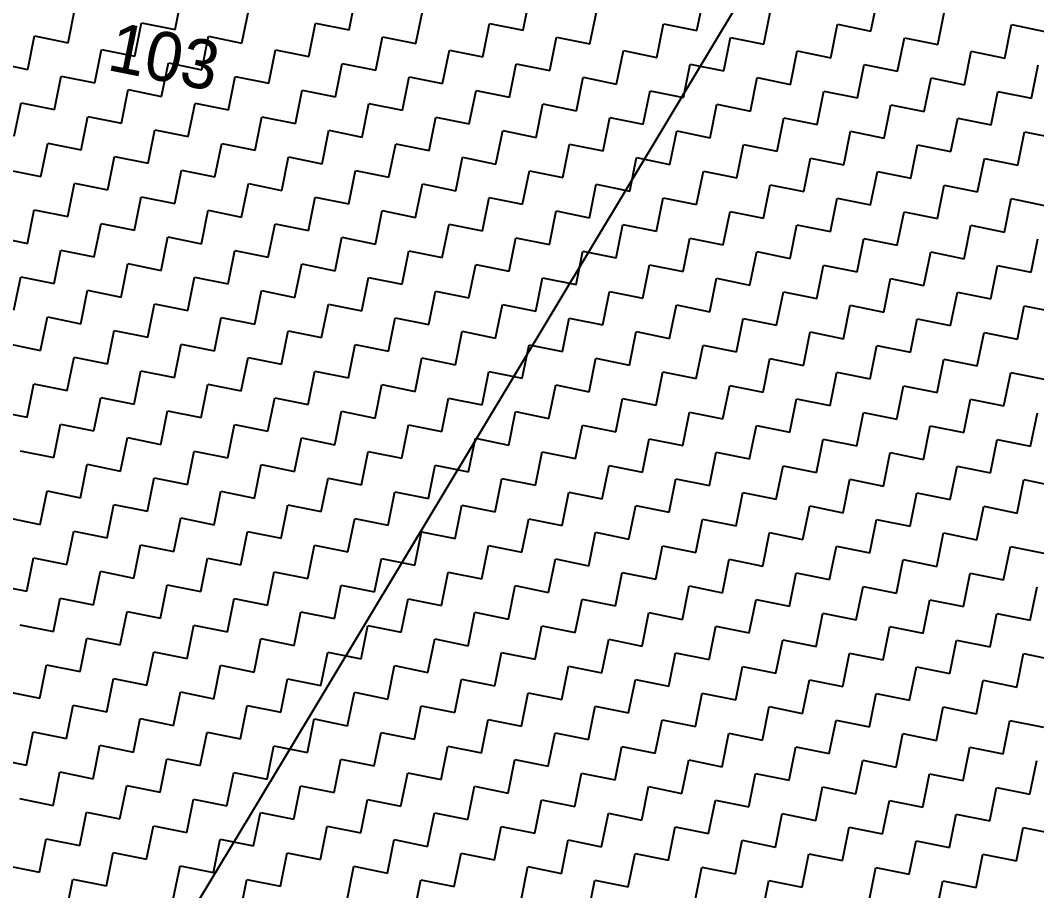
# Model space of a CAD drawing. Header units: metres. Extents: x 278801 to 279668, y 2074665 to 2075564.
# Drawn here: x 279499.58 to 279546.16, y 2075404.04 to 2075443.92 of the extents above; entities that cross this region are included whole.
import ezdxf
from ezdxf.enums import TextEntityAlignment as Align

# ---------------------------------------------------------------- set-up
doc = ezdxf.new("R2010")
doc.units = ezdxf.units.M
for name, color, linetype in [('POLY_HATCH', 12, 'Continuous'), ('POLY_PARCEL', 6, 'Continuous'), ('TEXT_PARCEL', 7, 'Continuous')]:
    doc.layers.add(name, color=color, linetype=linetype)
doc.styles.add('TEXT_MAP', font='', dxfattribs={"height": 1.8})
doc.styles.get('TEXT_MAP').set_extended_font_data('Kruti Dev 050')

msp = doc.modelspace()

# ---------------------------------------------------------------- linework, layer by layer
at = {"layer": 'POLY_HATCH', "linetype": 'Continuous'}
for p, q in [((279506.671, 2075443.501), (279506.981, 2075445.033)), ((279514.643, 2075443.484), (279514.953, 2075445.016)), ((279522.616, 2075443.467), (279522.926, 2075444.999)), ((279530.588, 2075443.45), (279530.898, 2075444.983)), ((279538.561, 2075443.433), (279538.871, 2075444.966)), ((279501.764, 2075442.898), (279502.073, 2075444.43)), ((279509.736, 2075442.881), (279510.046, 2075444.414)), ((279517.708, 2075442.864), (279518.018, 2075444.397)), ((279525.681, 2075442.847), (279525.991, 2075444.38)), ((279533.653, 2075442.83), (279533.963, 2075444.363)), ((279541.626, 2075442.813), (279541.936, 2075444.346)), ((279504.829, 2075442.278), (279505.138, 2075443.811)), ((279505.138, 2075443.811), (279506.671, 2075443.501)), ((279512.801, 2075442.261), (279513.111, 2075443.794)), ((279513.111, 2075443.794), (279514.643, 2075443.484)), ((279520.773, 2075442.244), (279521.083, 2075443.777)), ((279521.083, 2075443.777), (279522.616, 2075443.467)), ((279528.746, 2075442.227), (279529.056, 2075443.76)), ((279529.056, 2075443.76), (279530.588, 2075443.45)), ((279536.718, 2075442.211), (279537.028, 2075443.743)), ((279537.028, 2075443.743), (279538.561, 2075443.433)), ((279544.691, 2075442.194), (279545.001, 2075443.726)), ((279545.001, 2075443.726), (279546.533, 2075443.416)), ((279499.921, 2075441.675), (279500.231, 2075443.208)), ((279500.231, 2075443.208), (279501.764, 2075442.898)), ((279507.894, 2075441.658), (279508.203, 2075443.191)), ((279508.203, 2075443.191), (279509.736, 2075442.881)), ((279515.866, 2075441.642), (279516.176, 2075443.174)), ((279516.176, 2075443.174), (279517.708, 2075442.864)), ((279523.838, 2075441.625), (279524.148, 2075443.157)), ((279524.148, 2075443.157), (279525.681, 2075442.847)), ((279531.811, 2075441.608), (279532.121, 2075443.14)), ((279532.121, 2075443.14), (279533.653, 2075442.83)), ((279539.783, 2075441.591), (279540.093, 2075443.123)), ((279540.093, 2075443.123), (279541.626, 2075442.813)), ((279502.986, 2075441.056), (279503.296, 2075442.588)), ((279503.296, 2075442.588), (279504.829, 2075442.278)), ((279510.959, 2075441.039), (279511.268, 2075442.571)), ((279511.268, 2075442.571), (279512.801, 2075442.261)), ((279518.931, 2075441.022), (279519.241, 2075442.554)), ((279519.241, 2075442.554), (279520.773, 2075442.244)), ((279526.903, 2075441.005), (279527.213, 2075442.537)), ((279527.213, 2075442.537), (279528.746, 2075442.227)), ((279534.876, 2075440.988), (279535.186, 2075442.52)), ((279535.186, 2075442.52), (279536.718, 2075442.211)), ((279542.848, 2075440.971), (279543.158, 2075442.503)), ((279543.158, 2075442.503), (279544.691, 2075442.194)), ((279498.389, 2075441.985), (279499.921, 2075441.675)), ((279506.051, 2075440.436), (279506.361, 2075441.968)), ((279506.361, 2075441.968), (279507.894, 2075441.658)), ((279514.024, 2075440.419), (279514.334, 2075441.951)), ((279514.334, 2075441.951), (279515.866, 2075441.642)), ((279521.996, 2075440.402), (279522.306, 2075441.934)), ((279522.306, 2075441.934), (279523.838, 2075441.625)), ((279529.969, 2075440.385), (279530.278, 2075441.918)), ((279530.278, 2075441.918), (279531.811, 2075441.608)), ((279537.941, 2075440.368), (279538.251, 2075441.901)), ((279538.251, 2075441.901), (279539.783, 2075441.591)), ((279545.913, 2075440.351), (279546.223, 2075441.884)), ((279501.144, 2075439.833), (279501.454, 2075441.365)), ((279501.454, 2075441.365), (279502.986, 2075441.056)), ((279509.116, 2075439.816), (279509.426, 2075441.349)), ((279509.426, 2075441.349), (279510.959, 2075441.039)), ((279517.089, 2075439.799), (279517.399, 2075441.332)), ((279517.399, 2075441.332), (279518.931, 2075441.022)), ((279525.061, 2075439.782), (279525.371, 2075441.315)), ((279525.371, 2075441.315), (279526.903, 2075441.005)), ((279533.034, 2075439.765), (279533.343, 2075441.298)), ((279533.343, 2075441.298), (279534.876, 2075440.988)), ((279541.006, 2075439.748), (279541.316, 2075441.281)), ((279541.316, 2075441.281), (279542.848, 2075440.971)), ((279504.209, 2075439.213), (279504.519, 2075440.746)), ((279504.519, 2075440.746), (279506.051, 2075440.436)), ((279512.181, 2075439.196), (279512.491, 2075440.729)), ((279512.491, 2075440.729), (279514.024, 2075440.419)), ((279520.154, 2075439.179), (279520.464, 2075440.712)), ((279520.464, 2075440.712), (279521.996, 2075440.402)), ((279528.126, 2075439.162), (279528.436, 2075440.695)), ((279528.436, 2075440.695), (279529.969, 2075440.385)), ((279536.099, 2075439.145), (279536.408, 2075440.678)), ((279536.408, 2075440.678), (279537.941, 2075440.368)), ((279544.071, 2075439.129), (279544.381, 2075440.661)), ((279544.381, 2075440.661), (279545.913, 2075440.351)), ((279499.301, 2075438.61), (279499.611, 2075440.143)), ((279499.611, 2075440.143), (279501.144, 2075439.833)), ((279507.274, 2075438.593), (279507.584, 2075440.126)), ((279507.584, 2075440.126), (279509.116, 2075439.816)), ((279515.246, 2075438.576), (279515.556, 2075440.109)), ((279515.556, 2075440.109), (279517.089, 2075439.799)), ((279523.219, 2075438.56), (279523.529, 2075440.092)), ((279523.529, 2075440.092), (279525.061, 2075439.782)), ((279531.191, 2075438.543), (279531.501, 2075440.075)), ((279531.501, 2075440.075), (279533.034, 2075439.765)), ((279539.164, 2075438.526), (279539.473, 2075440.058)), ((279539.473, 2075440.058), (279541.006, 2075439.748)), ((279502.366, 2075437.991), (279502.676, 2075439.523)), ((279502.676, 2075439.523), (279504.209, 2075439.213)), ((279510.339, 2075437.974), (279510.649, 2075439.506)), ((279510.649, 2075439.506), (279512.181, 2075439.196)), ((279518.311, 2075437.957), (279518.621, 2075439.489)), ((279518.621, 2075439.489), (279520.154, 2075439.179)), ((279526.284, 2075437.94), (279526.594, 2075439.472)), ((279526.594, 2075439.472), (279528.126, 2075439.162)), ((279534.256, 2075437.923), (279534.566, 2075439.455)), ((279534.566, 2075439.455), (279536.099, 2075439.145)), ((279542.229, 2075437.906), (279542.538, 2075439.438)), ((279542.538, 2075439.438), (279544.071, 2075439.129)), ((279505.431, 2075437.371), (279505.741, 2075438.903)), ((279505.741, 2075438.903), (279507.274, 2075438.593)), ((279513.404, 2075437.354), (279513.714, 2075438.886)), ((279513.714, 2075438.886), (279515.246, 2075438.576)), ((279521.376, 2075437.337), (279521.686, 2075438.869)), ((279521.686, 2075438.869), (279523.219, 2075438.56)), ((279529.349, 2075437.32), (279529.659, 2075438.853)), ((279529.659, 2075438.853), (279531.191, 2075438.543)), ((279537.321, 2075437.303), (279537.631, 2075438.836)), ((279537.631, 2075438.836), (279539.164, 2075438.526)), ((279545.294, 2075437.286), (279545.604, 2075438.819)), ((279545.604, 2075438.819), (279547.136, 2075438.509)), ((279500.524, 2075436.768), (279500.834, 2075438.3)), ((279500.834, 2075438.3), (279502.366, 2075437.991)), ((279508.496, 2075436.751), (279508.806, 2075438.284)), ((279508.806, 2075438.284), (279510.339, 2075437.974)), ((279516.469, 2075436.734), (279516.779, 2075438.267)), ((279516.779, 2075438.267), (279518.311, 2075437.957)), ((279524.441, 2075436.717), (279524.751, 2075438.25)), ((279524.751, 2075438.25), (279526.284, 2075437.94)), ((279532.414, 2075436.7), (279532.724, 2075438.233)), ((279532.724, 2075438.233), (279534.256, 2075437.923)), ((279540.386, 2075436.683), (279540.696, 2075438.216)), ((279540.696, 2075438.216), (279542.229, 2075437.906)), ((279503.589, 2075436.148), (279503.899, 2075437.681)), ((279503.899, 2075437.681), (279505.431, 2075437.371)), ((279511.561, 2075436.131), (279511.871, 2075437.664)), ((279511.871, 2075437.664), (279513.404, 2075437.354)), ((279519.534, 2075436.114), (279519.844, 2075437.647)), ((279519.844, 2075437.647), (279521.376, 2075437.337)), ((279527.506, 2075436.097), (279527.816, 2075437.63)), ((279527.816, 2075437.63), (279529.349, 2075437.32)), ((279535.479, 2075436.08), (279535.789, 2075437.613)), ((279535.789, 2075437.613), (279537.321, 2075437.303)), ((279543.451, 2075436.064), (279543.761, 2075437.596)), ((279543.761, 2075437.596), (279545.294, 2075437.286)), ((279498.991, 2075437.078), (279500.524, 2075436.768)), ((279506.654, 2075435.528), (279506.964, 2075437.061)), ((279506.964, 2075437.061), (279508.496, 2075436.751)), ((279514.626, 2075435.511), (279514.936, 2075437.044)), ((279514.936, 2075437.044), (279516.469, 2075436.734)), ((279522.599, 2075435.495), (279522.909, 2075437.027)), ((279522.909, 2075437.027), (279524.441, 2075436.717)), ((279530.571, 2075435.478), (279530.881, 2075437.01)), ((279530.881, 2075437.01), (279532.414, 2075436.7)), ((279538.544, 2075435.461), (279538.854, 2075436.993)), ((279538.854, 2075436.993), (279540.386, 2075436.683)), ((279501.747, 2075434.926), (279502.056, 2075436.458)), ((279502.056, 2075436.458), (279503.589, 2075436.148)), ((279509.719, 2075434.909), (279510.029, 2075436.441)), ((279510.029, 2075436.441), (279511.561, 2075436.131)), ((279517.691, 2075434.892), (279518.001, 2075436.424)), ((279518.001, 2075436.424), (279519.534, 2075436.114)), ((279525.664, 2075434.875), (279525.974, 2075436.407)), ((279525.974, 2075436.407), (279527.506, 2075436.097)), ((279533.636, 2075434.858), (279533.946, 2075436.39)), ((279533.946, 2075436.39), (279535.479, 2075436.08)), ((279541.609, 2075434.841), (279541.919, 2075436.373)), ((279541.919, 2075436.373), (279543.451, 2075436.064)), ((279504.812, 2075434.306), (279505.122, 2075435.838)), ((279505.122, 2075435.838), (279506.654, 2075435.528)), ((279512.784, 2075434.289), (279513.094, 2075435.821)), ((279513.094, 2075435.821), (279514.626, 2075435.511)), ((279520.757, 2075434.272), (279521.066, 2075435.804)), ((279521.066, 2075435.804), (279522.599, 2075435.495)), ((279528.729, 2075434.255), (279529.039, 2075435.787)), ((279529.039, 2075435.787), (279530.571, 2075435.478)), ((279536.701, 2075434.238), (279537.011, 2075435.771)), ((279537.011, 2075435.771), (279538.544, 2075435.461)), ((279544.674, 2075434.221), (279544.984, 2075435.754)), ((279544.984, 2075435.754), (279546.516, 2075435.444)), ((279499.904, 2075433.703), (279500.214, 2075435.235)), ((279500.214, 2075435.235), (279501.747, 2075434.926)), ((279507.877, 2075433.686), (279508.187, 2075435.218)), ((279508.187, 2075435.218), (279509.719, 2075434.909)), ((279515.849, 2075433.669), (279516.159, 2075435.202)), ((279516.159, 2075435.202), (279517.691, 2075434.892)), ((279523.822, 2075433.652), (279524.131, 2075435.185)), ((279524.131, 2075435.185), (279525.664, 2075434.875)), ((279531.794, 2075433.635), (279532.104, 2075435.168)), ((279532.104, 2075435.168), (279533.636, 2075434.858)), ((279539.766, 2075433.618), (279540.076, 2075435.151)), ((279540.076, 2075435.151), (279541.609, 2075434.841)), ((279502.969, 2075433.083), (279503.279, 2075434.616)), ((279503.279, 2075434.616), (279504.812, 2075434.306)), ((279510.942, 2075433.066), (279511.252, 2075434.599)), ((279511.252, 2075434.599), (279512.784, 2075434.289)), ((279518.914, 2075433.049), (279519.224, 2075434.582)), ((279519.224, 2075434.582), (279520.757, 2075434.272)), ((279526.887, 2075433.032), (279527.196, 2075434.565)), ((279527.196, 2075434.565), (279528.729, 2075434.255)), ((279534.859, 2075433.015), (279535.169, 2075434.548)), ((279535.169, 2075434.548), (279536.701, 2075434.238)), ((279542.831, 2075432.999), (279543.141, 2075434.531)), ((279543.141, 2075434.531), (279544.674, 2075434.221)), ((279498.372, 2075434.013), (279499.904, 2075433.703)), ((279506.034, 2075432.463), (279506.344, 2075433.996)), ((279506.344, 2075433.996), (279507.877, 2075433.686)), ((279514.007, 2075432.446), (279514.317, 2075433.979)), ((279514.317, 2075433.979), (279515.849, 2075433.669)), ((279521.979, 2075432.43), (279522.289, 2075433.962)), ((279522.289, 2075433.962), (279523.822, 2075433.652)), ((279529.952, 2075432.413), (279530.261, 2075433.945)), ((279530.261, 2075433.945), (279531.794, 2075433.635)), ((279537.924, 2075432.396), (279538.234, 2075433.928)), ((279538.234, 2075433.928), (279539.766, 2075433.618)), ((279545.896, 2075432.379), (279546.206, 2075433.911)), ((279501.127, 2075431.861), (279501.437, 2075433.393)), ((279501.437, 2075433.393), (279502.969, 2075433.083)), ((279509.099, 2075431.844), (279509.409, 2075433.376)), ((279509.409, 2075433.376), (279510.942, 2075433.066)), ((279517.072, 2075431.827), (279517.382, 2075433.359)), ((279517.382, 2075433.359), (279518.914, 2075433.049)), ((279525.044, 2075431.81), (279525.354, 2075433.342)), ((279525.354, 2075433.342), (279526.887, 2075433.032)), ((279533.017, 2075431.793), (279533.327, 2075433.325)), ((279533.327, 2075433.325), (279534.859, 2075433.015)), ((279540.989, 2075431.776), (279541.299, 2075433.308)), ((279541.299, 2075433.308), (279542.831, 2075432.999)), ((279504.192, 2075431.241), (279504.502, 2075432.773)), ((279504.502, 2075432.773), (279506.034, 2075432.463)), ((279512.164, 2075431.224), (279512.474, 2075432.756)), ((279512.474, 2075432.756), (279514.007, 2075432.446)), ((279520.137, 2075431.207), (279520.447, 2075432.739)), ((279520.447, 2075432.739), (279521.979, 2075432.43)), ((279528.109, 2075431.19), (279528.419, 2075432.722)), ((279528.419, 2075432.722), (279529.952, 2075432.413)), ((279536.082, 2075431.173), (279536.392, 2075432.706)), ((279536.392, 2075432.706), (279537.924, 2075432.396)), ((279544.054, 2075431.156), (279544.364, 2075432.689)), ((279544.364, 2075432.689), (279545.896, 2075432.379)), ((279499.284, 2075430.638), (279499.594, 2075432.17)), ((279499.594, 2075432.17), (279501.127, 2075431.861)), ((279507.257, 2075430.621), (279507.567, 2075432.153)), ((279507.567, 2075432.153), (279509.099, 2075431.844)), ((279515.229, 2075430.604), (279515.539, 2075432.137)), ((279515.539, 2075432.137), (279517.072, 2075431.827)), ((279523.202, 2075430.587), (279523.512, 2075432.12)), ((279523.512, 2075432.12), (279525.044, 2075431.81)), ((279531.174, 2075430.57), (279531.484, 2075432.103)), ((279531.484, 2075432.103), (279533.017, 2075431.793)), ((279539.147, 2075430.553), (279539.457, 2075432.086)), ((279539.457, 2075432.086), (279540.989, 2075431.776)), ((279502.349, 2075430.018), (279502.659, 2075431.551)), ((279502.659, 2075431.551), (279504.192, 2075431.241)), ((279510.322, 2075430.001), (279510.632, 2075431.534)), ((279510.632, 2075431.534), (279512.164, 2075431.224)), ((279518.294, 2075429.984), (279518.604, 2075431.517)), ((279518.604, 2075431.517), (279520.137, 2075431.207)), ((279526.267, 2075429.967), (279526.577, 2075431.5)), ((279526.577, 2075431.5), (279528.109, 2075431.19)), ((279534.239, 2075429.95), (279534.549, 2075431.483)), ((279534.549, 2075431.483), (279536.082, 2075431.173)), ((279542.212, 2075429.933), (279542.522, 2075431.466)), ((279542.522, 2075431.466), (279544.054, 2075431.156)), ((279505.414, 2075429.398), (279505.724, 2075430.931)), ((279505.724, 2075430.931), (279507.257, 2075430.621)), ((279513.387, 2075429.381), (279513.697, 2075430.914)), ((279513.697, 2075430.914), (279515.229, 2075430.604)), ((279521.359, 2075429.364), (279521.669, 2075430.897)), ((279521.669, 2075430.897), (279523.202, 2075430.587)), ((279529.332, 2075429.348), (279529.642, 2075430.88)), ((279529.642, 2075430.88), (279531.174, 2075430.57)), ((279537.304, 2075429.331), (279537.614, 2075430.863)), ((279537.614, 2075430.863), (279539.147, 2075430.553)), ((279545.277, 2075429.314), (279545.587, 2075430.846)), ((279545.587, 2075430.846), (279547.119, 2075430.536)), ((279500.507, 2075428.795), (279500.817, 2075430.328)), ((279500.817, 2075430.328), (279502.349, 2075430.018)), ((279508.48, 2075428.779), (279508.789, 2075430.311)), ((279508.789, 2075430.311), (279510.322, 2075430.001)), ((279516.452, 2075428.762), (279516.762, 2075430.294)), ((279516.762, 2075430.294), (279518.294, 2075429.984)), ((279524.424, 2075428.745), (279524.734, 2075430.277)), ((279524.734, 2075430.277), (279526.267, 2075429.967)), ((279532.397, 2075428.728), (279532.707, 2075430.26)), ((279532.707, 2075430.26), (279534.239, 2075429.95)), ((279540.369, 2075428.711), (279540.679, 2075430.243)), ((279540.679, 2075430.243), (279542.212, 2075429.933)), ((279503.572, 2075428.176), (279503.882, 2075429.708)), ((279503.882, 2075429.708), (279505.414, 2075429.398)), ((279511.545, 2075428.159), (279511.854, 2075429.691)), ((279511.854, 2075429.691), (279513.387, 2075429.381)), ((279519.517, 2075428.142), (279519.827, 2075429.674)), ((279519.827, 2075429.674), (279521.359, 2075429.364)), ((279527.489, 2075428.125), (279527.799, 2075429.657)), ((279527.799, 2075429.657), (279529.332, 2075429.348)), ((279535.462, 2075428.108), (279535.772, 2075429.641)), ((279535.772, 2075429.641), (279537.304, 2075429.331)), ((279543.434, 2075428.091), (279543.744, 2075429.624)), ((279543.744, 2075429.624), (279545.277, 2075429.314)), ((279498.975, 2075429.105), (279500.507, 2075428.795)), ((279506.637, 2075427.556), (279506.947, 2075429.088)), ((279506.947, 2075429.088), (279508.48, 2075428.779)), ((279514.61, 2075427.539), (279514.919, 2075429.072)), ((279514.919, 2075429.072), (279516.452, 2075428.762)), ((279522.582, 2075427.522), (279522.892, 2075429.055)), ((279522.892, 2075429.055), (279524.424, 2075428.745)), ((279530.554, 2075427.505), (279530.864, 2075429.038)), ((279530.864, 2075429.038), (279532.397, 2075428.728)), ((279538.527, 2075427.488), (279538.837, 2075429.021)), ((279538.837, 2075429.021), (279540.369, 2075428.711)), ((279501.73, 2075426.953), (279502.04, 2075428.486)), ((279502.04, 2075428.486), (279503.572, 2075428.176)), ((279509.702, 2075426.936), (279510.012, 2075428.469)), ((279510.012, 2075428.469), (279511.545, 2075428.159)), ((279517.675, 2075426.919), (279517.984, 2075428.452)), ((279517.984, 2075428.452), (279519.517, 2075428.142)), ((279525.647, 2075426.902), (279525.957, 2075428.435)), ((279525.957, 2075428.435), (279527.489, 2075428.125)), ((279533.619, 2075426.885), (279533.929, 2075428.418)), ((279533.929, 2075428.418), (279535.462, 2075428.108)), ((279541.592, 2075426.868), (279541.902, 2075428.401)), ((279541.902, 2075428.401), (279543.434, 2075428.091)), ((279504.795, 2075426.333), (279505.105, 2075427.866)), ((279505.105, 2075427.866), (279506.637, 2075427.556)), ((279512.767, 2075426.316), (279513.077, 2075427.849)), ((279513.077, 2075427.849), (279514.61, 2075427.539)), ((279520.74, 2075426.299), (279521.049, 2075427.832)), ((279521.049, 2075427.832), (279522.582, 2075427.522)), ((279528.712, 2075426.283), (279529.022, 2075427.815)), ((279529.022, 2075427.815), (279530.554, 2075427.505)), ((279536.684, 2075426.266), (279536.994, 2075427.798)), ((279536.994, 2075427.798), (279538.527, 2075427.488)), ((279544.657, 2075426.249), (279544.967, 2075427.781)), ((279544.967, 2075427.781), (279546.499, 2075427.471)), ((279499.887, 2075425.73), (279500.197, 2075427.263)), ((279500.197, 2075427.263), (279501.73, 2075426.953)), ((279507.86, 2075425.714), (279508.17, 2075427.246)), ((279508.17, 2075427.246), (279509.702, 2075426.936)), ((279515.832, 2075425.697), (279516.142, 2075427.229)), ((279516.142, 2075427.229), (279517.675, 2075426.919)), ((279523.805, 2075425.68), (279524.115, 2075427.212)), ((279524.115, 2075427.212), (279525.647, 2075426.902)), ((279531.777, 2075425.663), (279532.087, 2075427.195)), ((279532.087, 2075427.195), (279533.619, 2075426.885)), ((279539.75, 2075425.646), (279540.059, 2075427.178)), ((279540.059, 2075427.178), (279541.592, 2075426.868)), ((279502.952, 2075425.111), (279503.262, 2075426.643)), ((279503.262, 2075426.643), (279504.795, 2075426.333)), ((279510.925, 2075425.094), (279511.235, 2075426.626)), ((279511.235, 2075426.626), (279512.767, 2075426.316)), ((279518.897, 2075425.077), (279519.207, 2075426.609)), ((279519.207, 2075426.609), (279520.74, 2075426.299)), ((279526.87, 2075425.06), (279527.18, 2075426.592)), ((279527.18, 2075426.592), (279528.712, 2075426.283)), ((279534.842, 2075425.043), (279535.152, 2075426.576)), ((279535.152, 2075426.576), (279536.684, 2075426.266)), ((279542.815, 2075425.026), (279543.124, 2075426.559)), ((279543.124, 2075426.559), (279544.657, 2075426.249)), ((279498.355, 2075426.04), (279499.887, 2075425.73)), ((279506.017, 2075424.491), (279506.327, 2075426.023)), ((279506.327, 2075426.023), (279507.86, 2075425.714)), ((279513.99, 2075424.474), (279514.3, 2075426.007)), ((279514.3, 2075426.007), (279515.832, 2075425.697)), ((279521.962, 2075424.457), (279522.272, 2075425.99)), ((279522.272, 2075425.99), (279523.805, 2075425.68)), ((279529.935, 2075424.44), (279530.245, 2075425.973)), ((279530.245, 2075425.973), (279531.777, 2075425.663)), ((279537.907, 2075424.423), (279538.217, 2075425.956)), ((279538.217, 2075425.956), (279539.75, 2075425.646)), ((279545.88, 2075424.406), (279546.189, 2075425.939)), ((279501.11, 2075423.888), (279501.42, 2075425.421)), ((279501.42, 2075425.421), (279502.952, 2075425.111)), ((279509.082, 2075423.871), (279509.392, 2075425.404)), ((279509.392, 2075425.404), (279510.925, 2075425.094)), ((279517.055, 2075423.854), (279517.365, 2075425.387)), ((279517.365, 2075425.387), (279518.897, 2075425.077)), ((279525.027, 2075423.837), (279525.337, 2075425.37)), ((279525.337, 2075425.37), (279526.87, 2075425.06)), ((279533, 2075423.82), (279533.31, 2075425.353)), ((279533.31, 2075425.353), (279534.842, 2075425.043)), ((279540.972, 2075423.803), (279541.282, 2075425.336)), ((279541.282, 2075425.336), (279542.815, 2075425.026)), ((279504.175, 2075423.268), (279504.485, 2075424.801)), ((279504.485, 2075424.801), (279506.017, 2075424.491)), ((279512.147, 2075423.251), (279512.457, 2075424.784)), ((279512.457, 2075424.784), (279513.99, 2075424.474)), ((279520.12, 2075423.234), (279520.43, 2075424.767)), ((279520.43, 2075424.767), (279521.962, 2075424.457)), ((279528.092, 2075423.218), (279528.402, 2075424.75)), ((279528.402, 2075424.75), (279529.935, 2075424.44)), ((279536.065, 2075423.201), (279536.375, 2075424.733)), ((279536.375, 2075424.733), (279537.907, 2075424.423)), ((279544.037, 2075423.184), (279544.347, 2075424.716)), ((279544.347, 2075424.716), (279545.88, 2075424.406)), ((279499.577, 2075424.198), (279501.11, 2075423.888)), ((279507.24, 2075422.649), (279507.55, 2075424.181)), ((279507.55, 2075424.181), (279509.082, 2075423.871)), ((279515.212, 2075422.632), (279515.522, 2075424.164)), ((279515.522, 2075424.164), (279517.055, 2075423.854)), ((279523.185, 2075422.615), (279523.495, 2075424.147)), ((279523.495, 2075424.147), (279525.027, 2075423.837)), ((279531.157, 2075422.598), (279531.467, 2075424.13)), ((279531.467, 2075424.13), (279533, 2075423.82)), ((279539.13, 2075422.581), (279539.44, 2075424.113)), ((279539.44, 2075424.113), (279540.972, 2075423.803)), ((279502.333, 2075422.046), (279502.642, 2075423.578)), ((279502.642, 2075423.578), (279504.175, 2075423.268)), ((279510.305, 2075422.029), (279510.615, 2075423.561)), ((279510.615, 2075423.561), (279512.147, 2075423.251)), ((279518.277, 2075422.012), (279518.587, 2075423.544)), ((279518.587, 2075423.544), (279520.12, 2075423.234)), ((279526.25, 2075421.995), (279526.56, 2075423.527)), ((279526.56, 2075423.527), (279528.092, 2075423.218)), ((279534.222, 2075421.978), (279534.532, 2075423.51)), ((279534.532, 2075423.51), (279536.065, 2075423.201)), ((279542.195, 2075421.961), (279542.505, 2075423.494)), ((279542.505, 2075423.494), (279544.037, 2075423.184)), ((279505.398, 2075421.426), (279505.707, 2075422.958)), ((279505.707, 2075422.958), (279507.24, 2075422.649)), ((279513.37, 2075421.409), (279513.68, 2075422.941)), ((279513.68, 2075422.941), (279515.212, 2075422.632)), ((279521.342, 2075421.392), (279521.652, 2075422.925)), ((279521.652, 2075422.925), (279523.185, 2075422.615)), ((279529.315, 2075421.375), (279529.625, 2075422.908)), ((279529.625, 2075422.908), (279531.157, 2075422.598)), ((279537.287, 2075421.358), (279537.597, 2075422.891)), ((279537.597, 2075422.891), (279539.13, 2075422.581)), ((279545.26, 2075421.341), (279545.57, 2075422.874)), ((279545.57, 2075422.874), (279547.102, 2075422.564)), ((279500.49, 2075420.823), (279500.8, 2075422.356)), ((279500.8, 2075422.356), (279502.333, 2075422.046)), ((279508.463, 2075420.806), (279508.772, 2075422.339)), ((279508.772, 2075422.339), (279510.305, 2075422.029)), ((279516.435, 2075420.789), (279516.745, 2075422.322)), ((279516.745, 2075422.322), (279518.277, 2075422.012)), ((279524.407, 2075420.772), (279524.717, 2075422.305)), ((279524.717, 2075422.305), (279526.25, 2075421.995)), ((279532.38, 2075420.755), (279532.69, 2075422.288)), ((279532.69, 2075422.288), (279534.222, 2075421.978)), ((279540.352, 2075420.738), (279540.662, 2075422.271)), ((279540.662, 2075422.271), (279542.195, 2075421.961)), ((279503.555, 2075420.203), (279503.865, 2075421.736)), ((279503.865, 2075421.736), (279505.398, 2075421.426)), ((279511.528, 2075420.186), (279511.837, 2075421.719)), ((279511.837, 2075421.719), (279513.37, 2075421.409)), ((279519.5, 2075420.169), (279519.81, 2075421.702)), ((279519.81, 2075421.702), (279521.342, 2075421.392)), ((279527.472, 2075420.152), (279527.782, 2075421.685)), ((279527.782, 2075421.685), (279529.315, 2075421.375)), ((279535.445, 2075420.136), (279535.755, 2075421.668)), ((279535.755, 2075421.668), (279537.287, 2075421.358)), ((279543.417, 2075420.119), (279543.727, 2075421.651)), ((279543.727, 2075421.651), (279545.26, 2075421.341)), ((279498.958, 2075421.133), (279500.49, 2075420.823)), ((279506.62, 2075419.583), (279506.93, 2075421.116)), ((279506.93, 2075421.116), (279508.463, 2075420.806)), ((279514.593, 2075419.567), (279514.903, 2075421.099)), ((279514.903, 2075421.099), (279516.435, 2075420.789)), ((279522.565, 2075419.55), (279522.875, 2075421.082)), ((279522.875, 2075421.082), (279524.407, 2075420.772)), ((279530.538, 2075419.533), (279530.847, 2075421.065)), ((279530.847, 2075421.065), (279532.38, 2075420.755)), ((279538.51, 2075419.516), (279538.82, 2075421.048)), ((279538.82, 2075421.048), (279540.352, 2075420.738)), ((279501.713, 2075418.981), (279502.023, 2075420.513)), ((279502.023, 2075420.513), (279503.555, 2075420.203)), ((279509.685, 2075418.964), (279509.995, 2075420.496)), ((279509.995, 2075420.496), (279511.528, 2075420.186)), ((279517.658, 2075418.947), (279517.968, 2075420.479)), ((279517.968, 2075420.479), (279519.5, 2075420.169)), ((279525.63, 2075418.93), (279525.94, 2075420.462)), ((279525.94, 2075420.462), (279527.472, 2075420.152)), ((279533.603, 2075418.913), (279533.912, 2075420.445)), ((279533.912, 2075420.445), (279535.445, 2075420.136)), ((279541.575, 2075418.896), (279541.885, 2075420.429)), ((279541.885, 2075420.429), (279543.417, 2075420.119)), ((279504.778, 2075418.361), (279505.088, 2075419.893)), ((279505.088, 2075419.893), (279506.62, 2075419.583)), ((279512.75, 2075418.344), (279513.06, 2075419.876)), ((279513.06, 2075419.876), (279514.593, 2075419.567)), ((279520.723, 2075418.327), (279521.033, 2075419.86)), ((279521.033, 2075419.86), (279522.565, 2075419.55)), ((279528.695, 2075418.31), (279529.005, 2075419.843)), ((279529.005, 2075419.843), (279530.538, 2075419.533)), ((279536.668, 2075418.293), (279536.977, 2075419.826)), ((279536.977, 2075419.826), (279538.51, 2075419.516)), ((279544.64, 2075418.276), (279544.95, 2075419.809)), ((279544.95, 2075419.809), (279546.482, 2075419.499)), ((279499.87, 2075417.758), (279500.18, 2075419.291)), ((279500.18, 2075419.291), (279501.713, 2075418.981)), ((279507.843, 2075417.741), (279508.153, 2075419.274)), ((279508.153, 2075419.274), (279509.685, 2075418.964)), ((279515.815, 2075417.724), (279516.125, 2075419.257)), ((279516.125, 2075419.257), (279517.658, 2075418.947)), ((279523.788, 2075417.707), (279524.098, 2075419.24)), ((279524.098, 2075419.24), (279525.63, 2075418.93)), ((279531.76, 2075417.69), (279532.07, 2075419.223)), ((279532.07, 2075419.223), (279533.603, 2075418.913)), ((279539.733, 2075417.673), (279540.042, 2075419.206)), ((279540.042, 2075419.206), (279541.575, 2075418.896)), ((279502.935, 2075417.138), (279503.245, 2075418.671)), ((279503.245, 2075418.671), (279504.778, 2075418.361)), ((279510.908, 2075417.121), (279511.218, 2075418.654)), ((279511.218, 2075418.654), (279512.75, 2075418.344)), ((279518.88, 2075417.104), (279519.19, 2075418.637)), ((279519.19, 2075418.637), (279520.723, 2075418.327)), ((279526.853, 2075417.087), (279527.163, 2075418.62)), ((279527.163, 2075418.62), (279528.695, 2075418.31)), ((279534.825, 2075417.071), (279535.135, 2075418.603)), ((279535.135, 2075418.603), (279536.668, 2075418.293)), ((279542.798, 2075417.054), (279543.107, 2075418.586)), ((279543.107, 2075418.586), (279544.64, 2075418.276)), ((279498.338, 2075418.068), (279499.87, 2075417.758)), ((279506, 2075416.518), (279506.31, 2075418.051)), ((279506.31, 2075418.051), (279507.843, 2075417.741)), ((279513.973, 2075416.502), (279514.283, 2075418.034)), ((279514.283, 2075418.034), (279515.815, 2075417.724)), ((279521.945, 2075416.485), (279522.255, 2075418.017)), ((279522.255, 2075418.017), (279523.788, 2075417.707)), ((279529.918, 2075416.468), (279530.228, 2075418)), ((279530.228, 2075418), (279531.76, 2075417.69)), ((279537.89, 2075416.451), (279538.2, 2075417.983)), ((279538.2, 2075417.983), (279539.733, 2075417.673)), ((279545.863, 2075416.434), (279546.173, 2075417.966)), ((279501.093, 2075415.916), (279501.403, 2075417.448)), ((279501.403, 2075417.448), (279502.935, 2075417.138)), ((279509.065, 2075415.899), (279509.375, 2075417.431)), ((279509.375, 2075417.431), (279510.908, 2075417.121)), ((279517.038, 2075415.882), (279517.348, 2075417.414)), ((279517.348, 2075417.414), (279518.88, 2075417.104)), ((279525.01, 2075415.865), (279525.32, 2075417.397)), ((279525.32, 2075417.397), (279526.853, 2075417.087)), ((279532.983, 2075415.848), (279533.293, 2075417.38)), ((279533.293, 2075417.38), (279534.825, 2075417.071)), ((279540.955, 2075415.831), (279541.265, 2075417.364)), ((279541.265, 2075417.364), (279542.798, 2075417.054)), ((279504.158, 2075415.296), (279504.468, 2075416.828)), ((279504.468, 2075416.828), (279506, 2075416.518)), ((279512.13, 2075415.279), (279512.44, 2075416.811)), ((279512.44, 2075416.811), (279513.973, 2075416.502)), ((279520.103, 2075415.262), (279520.413, 2075416.795)), ((279520.413, 2075416.795), (279521.945, 2075416.485)), ((279528.075, 2075415.245), (279528.385, 2075416.778)), ((279528.385, 2075416.778), (279529.918, 2075416.468)), ((279536.048, 2075415.228), (279536.358, 2075416.761)), ((279536.358, 2075416.761), (279537.89, 2075416.451)), ((279544.02, 2075415.211), (279544.33, 2075416.744)), ((279544.33, 2075416.744), (279545.863, 2075416.434)), ((279499.56, 2075416.226), (279501.093, 2075415.916)), ((279507.223, 2075414.676), (279507.533, 2075416.209)), ((279507.533, 2075416.209), (279509.065, 2075415.899)), ((279515.195, 2075414.659), (279515.505, 2075416.192)), ((279515.505, 2075416.192), (279517.038, 2075415.882)), ((279523.168, 2075414.642), (279523.478, 2075416.175)), ((279523.478, 2075416.175), (279525.01, 2075415.865)), ((279531.14, 2075414.625), (279531.45, 2075416.158)), ((279531.45, 2075416.158), (279532.983, 2075415.848)), ((279539.113, 2075414.608), (279539.423, 2075416.141)), ((279539.423, 2075416.141), (279540.955, 2075415.831)), ((279502.316, 2075414.073), (279502.625, 2075415.606)), ((279502.625, 2075415.606), (279504.158, 2075415.296)), ((279510.288, 2075414.056), (279510.598, 2075415.589)), ((279510.598, 2075415.589), (279512.13, 2075415.279)), ((279518.26, 2075414.039), (279518.57, 2075415.572)), ((279518.57, 2075415.572), (279520.103, 2075415.262)), ((279526.233, 2075414.022), (279526.543, 2075415.555)), ((279526.543, 2075415.555), (279528.075, 2075415.245)), ((279534.205, 2075414.006), (279534.515, 2075415.538)), ((279534.515, 2075415.538), (279536.048, 2075415.228)), ((279542.178, 2075413.989), (279542.488, 2075415.521)), ((279542.488, 2075415.521), (279544.02, 2075415.211)), ((279505.381, 2075413.453), (279505.691, 2075414.986)), ((279505.691, 2075414.986), (279507.223, 2075414.676)), ((279513.353, 2075413.437), (279513.663, 2075414.969)), ((279513.663, 2075414.969), (279515.195, 2075414.659)), ((279521.326, 2075413.42), (279521.635, 2075414.952)), ((279521.635, 2075414.952), (279523.168, 2075414.642)), ((279529.298, 2075413.403), (279529.608, 2075414.935)), ((279529.608, 2075414.935), (279531.14, 2075414.625)), ((279537.27, 2075413.386), (279537.58, 2075414.918)), ((279537.58, 2075414.918), (279539.113, 2075414.608)), ((279545.243, 2075413.369), (279545.553, 2075414.901)), ((279545.553, 2075414.901), (279547.085, 2075414.591)), ((279500.473, 2075412.851), (279500.783, 2075414.383)), ((279500.783, 2075414.383), (279502.316, 2075414.073)), ((279508.446, 2075412.834), (279508.756, 2075414.366)), ((279508.756, 2075414.366), (279510.288, 2075414.056)), ((279516.418, 2075412.817), (279516.728, 2075414.349)), ((279516.728, 2075414.349), (279518.26, 2075414.039)), ((279524.391, 2075412.8), (279524.7, 2075414.332)), ((279524.7, 2075414.332), (279526.233, 2075414.022)), ((279532.363, 2075412.783), (279532.673, 2075414.315)), ((279532.673, 2075414.315), (279534.205, 2075414.006)), ((279540.335, 2075412.766), (279540.645, 2075414.298)), ((279540.645, 2075414.298), (279542.178, 2075413.989)), ((279503.538, 2075412.231), (279503.848, 2075413.763)), ((279503.848, 2075413.763), (279505.381, 2075413.453)), ((279511.511, 2075412.214), (279511.821, 2075413.746)), ((279511.821, 2075413.746), (279513.353, 2075413.437)), ((279519.483, 2075412.197), (279519.793, 2075413.729)), ((279519.793, 2075413.729), (279521.326, 2075413.42)), ((279527.456, 2075412.18), (279527.765, 2075413.713)), ((279527.765, 2075413.713), (279529.298, 2075413.403)), ((279535.428, 2075412.163), (279535.738, 2075413.696)), ((279535.738, 2075413.696), (279537.27, 2075413.386)), ((279543.4, 2075412.146), (279543.71, 2075413.679)), ((279543.71, 2075413.679), (279545.243, 2075413.369)), ((279498.941, 2075413.16), (279500.473, 2075412.851)), ((279506.603, 2075411.611), (279506.913, 2075413.144)), ((279506.913, 2075413.144), (279508.446, 2075412.834)), ((279514.576, 2075411.594), (279514.886, 2075413.127)), ((279514.886, 2075413.127), (279516.418, 2075412.817)), ((279522.548, 2075411.577), (279522.858, 2075413.11)), ((279522.858, 2075413.11), (279524.391, 2075412.8)), ((279530.521, 2075411.56), (279530.83, 2075413.093)), ((279530.83, 2075413.093), (279532.363, 2075412.783)), ((279538.493, 2075411.543), (279538.803, 2075413.076)), ((279538.803, 2075413.076), (279540.335, 2075412.766)), ((279501.696, 2075411.008), (279502.006, 2075412.541)), ((279502.006, 2075412.541), (279503.538, 2075412.231)), ((279509.668, 2075410.991), (279509.978, 2075412.524)), ((279509.978, 2075412.524), (279511.511, 2075412.214)), ((279517.641, 2075410.974), (279517.951, 2075412.507)), ((279517.951, 2075412.507), (279519.483, 2075412.197)), ((279525.613, 2075410.957), (279525.923, 2075412.49)), ((279525.923, 2075412.49), (279527.456, 2075412.18)), ((279533.586, 2075410.941), (279533.895, 2075412.473)), ((279533.895, 2075412.473), (279535.428, 2075412.163)), ((279541.558, 2075410.924), (279541.868, 2075412.456)), ((279541.868, 2075412.456), (279543.4, 2075412.146)), ((279504.761, 2075410.388), (279505.071, 2075411.921)), ((279505.071, 2075411.921), (279506.603, 2075411.611)), ((279512.733, 2075410.372), (279513.043, 2075411.904)), ((279513.043, 2075411.904), (279514.576, 2075411.594)), ((279520.706, 2075410.355), (279521.016, 2075411.887)), ((279521.016, 2075411.887), (279522.548, 2075411.577)), ((279528.678, 2075410.338), (279528.988, 2075411.87)), ((279528.988, 2075411.87), (279530.521, 2075411.56)), ((279536.651, 2075410.321), (279536.961, 2075411.853)), ((279536.961, 2075411.853), (279538.493, 2075411.543)), ((279544.623, 2075410.304), (279544.933, 2075411.836)), ((279544.933, 2075411.836), (279546.465, 2075411.526)), ((279499.853, 2075409.786), (279500.163, 2075411.318)), ((279500.163, 2075411.318), (279501.696, 2075411.008)), ((279507.826, 2075409.769), (279508.136, 2075411.301)), ((279508.136, 2075411.301), (279509.668, 2075410.991)), ((279515.798, 2075409.752), (279516.108, 2075411.284)), ((279516.108, 2075411.284), (279517.641, 2075410.974)), ((279523.771, 2075409.735), (279524.081, 2075411.267)), ((279524.081, 2075411.267), (279525.613, 2075410.957)), ((279531.743, 2075409.718), (279532.053, 2075411.25)), ((279532.053, 2075411.25), (279533.586, 2075410.941)), ((279539.716, 2075409.701), (279540.026, 2075411.233)), ((279540.026, 2075411.233), (279541.558, 2075410.924)), ((279502.918, 2075409.166), (279503.228, 2075410.698)), ((279503.228, 2075410.698), (279504.761, 2075410.388)), ((279510.891, 2075409.149), (279511.201, 2075410.681)), ((279511.201, 2075410.681), (279512.733, 2075410.372)), ((279518.863, 2075409.132), (279519.173, 2075410.664)), ((279519.173, 2075410.664), (279520.706, 2075410.355)), ((279526.836, 2075409.115), (279527.146, 2075410.648)), ((279527.146, 2075410.648), (279528.678, 2075410.338)), ((279534.808, 2075409.098), (279535.118, 2075410.631)), ((279535.118, 2075410.631), (279536.651, 2075410.321)), ((279542.781, 2075409.081), (279543.091, 2075410.614)), ((279543.091, 2075410.614), (279544.623, 2075410.304)), ((279498.321, 2075410.095), (279499.853, 2075409.786)), ((279505.983, 2075408.546), (279506.293, 2075410.079)), ((279506.293, 2075410.079), (279507.826, 2075409.769)), ((279513.956, 2075408.529), (279514.266, 2075410.062)), ((279514.266, 2075410.062), (279515.798, 2075409.752)), ((279521.928, 2075408.512), (279522.238, 2075410.045)), ((279522.238, 2075410.045), (279523.771, 2075409.735)), ((279529.901, 2075408.495), (279530.211, 2075410.028)), ((279530.211, 2075410.028), (279531.743, 2075409.718)), ((279537.873, 2075408.478), (279538.183, 2075410.011)), ((279538.183, 2075410.011), (279539.716, 2075409.701)), ((279545.846, 2075408.461), (279546.156, 2075409.994)), ((279501.076, 2075407.943), (279501.386, 2075409.476)), ((279501.386, 2075409.476), (279502.918, 2075409.166)), ((279509.049, 2075407.926), (279509.358, 2075409.459)), ((279509.358, 2075409.459), (279510.891, 2075409.149)), ((279517.021, 2075407.909), (279517.331, 2075409.442)), ((279517.331, 2075409.442), (279518.863, 2075409.132)), ((279524.993, 2075407.892), (279525.303, 2075409.425)), ((279525.303, 2075409.425), (279526.836, 2075409.115)), ((279532.966, 2075407.875), (279533.276, 2075409.408)), ((279533.276, 2075409.408), (279534.808, 2075409.098)), ((279540.938, 2075407.859), (279541.248, 2075409.391)), ((279541.248, 2075409.391), (279542.781, 2075409.081)), ((279504.141, 2075407.323), (279504.451, 2075408.856)), ((279504.451, 2075408.856), (279505.983, 2075408.546)), ((279512.114, 2075407.306), (279512.423, 2075408.839)), ((279512.423, 2075408.839), (279513.956, 2075408.529)), ((279520.086, 2075407.29), (279520.396, 2075408.822)), ((279520.396, 2075408.822), (279521.928, 2075408.512)), ((279528.058, 2075407.273), (279528.368, 2075408.805)), ((279528.368, 2075408.805), (279529.901, 2075408.495)), ((279536.031, 2075407.256), (279536.341, 2075408.788)), ((279536.341, 2075408.788), (279537.873, 2075408.478)), ((279544.003, 2075407.239), (279544.313, 2075408.771)), ((279544.313, 2075408.771), (279545.846, 2075408.461)), ((279499.544, 2075408.253), (279501.076, 2075407.943)), ((279507.206, 2075406.704), (279507.516, 2075408.236)), ((279507.516, 2075408.236), (279509.049, 2075407.926)), ((279515.179, 2075406.687), (279515.488, 2075408.219)), ((279515.488, 2075408.219), (279517.021, 2075407.909)), ((279523.151, 2075406.67), (279523.461, 2075408.202)), ((279523.461, 2075408.202), (279524.993, 2075407.892)), ((279531.123, 2075406.653), (279531.433, 2075408.185)), ((279531.433, 2075408.185), (279532.966, 2075407.875)), ((279539.096, 2075406.636), (279539.406, 2075408.168)), ((279539.406, 2075408.168), (279540.938, 2075407.859)), ((279502.299, 2075406.101), (279502.609, 2075407.633)), ((279502.609, 2075407.633), (279504.141, 2075407.323)), ((279510.271, 2075406.084), (279510.581, 2075407.616)), ((279510.581, 2075407.616), (279512.114, 2075407.306)), ((279518.244, 2075406.067), (279518.553, 2075407.599)), ((279518.553, 2075407.599), (279520.086, 2075407.29)), ((279526.216, 2075406.05), (279526.526, 2075407.583)), ((279526.526, 2075407.583), (279528.058, 2075407.273)), ((279534.188, 2075406.033), (279534.498, 2075407.566)), ((279534.498, 2075407.566), (279536.031, 2075407.256)), ((279542.161, 2075406.016), (279542.471, 2075407.549)), ((279542.471, 2075407.549), (279544.003, 2075407.239)), ((279505.364, 2075405.481), (279505.674, 2075407.014)), ((279505.674, 2075407.014), (279507.206, 2075406.704)), ((279513.336, 2075405.464), (279513.646, 2075406.997)), ((279513.646, 2075406.997), (279515.179, 2075406.687)), ((279521.309, 2075405.447), (279521.618, 2075406.98)), ((279521.618, 2075406.98), (279523.151, 2075406.67)), ((279529.281, 2075405.43), (279529.591, 2075406.963)), ((279529.591, 2075406.963), (279531.123, 2075406.653)), ((279537.253, 2075405.413), (279537.563, 2075406.946)), ((279537.563, 2075406.946), (279539.096, 2075406.636)), ((279545.226, 2075405.396), (279545.536, 2075406.929)), ((279545.536, 2075406.929), (279547.068, 2075406.619)), ((279500.456, 2075404.878), (279500.766, 2075406.411)), ((279500.766, 2075406.411), (279502.299, 2075406.101)), ((279508.429, 2075404.861), (279508.739, 2075406.394)), ((279508.739, 2075406.394), (279510.271, 2075406.084)), ((279516.401, 2075404.844), (279516.711, 2075406.377)), ((279516.711, 2075406.377), (279518.244, 2075406.067)), ((279524.374, 2075404.827), (279524.684, 2075406.36)), ((279524.684, 2075406.36), (279526.216, 2075406.05)), ((279532.346, 2075404.81), (279532.656, 2075406.343)), ((279532.656, 2075406.343), (279534.188, 2075406.033)), ((279540.319, 2075404.794), (279540.628, 2075406.326)), ((279540.628, 2075406.326), (279542.161, 2075406.016)), ((279503.521, 2075404.258), (279503.831, 2075405.791)), ((279503.831, 2075405.791), (279505.364, 2075405.481)), ((279511.494, 2075404.241), (279511.804, 2075405.774)), ((279511.804, 2075405.774), (279513.336, 2075405.464)), ((279519.466, 2075404.225), (279519.776, 2075405.757)), ((279519.776, 2075405.757), (279521.309, 2075405.447)), ((279527.439, 2075404.208), (279527.749, 2075405.74)), ((279527.749, 2075405.74), (279529.281, 2075405.43)), ((279535.411, 2075404.191), (279535.721, 2075405.723)), ((279535.721, 2075405.723), (279537.253, 2075405.413)), ((279543.384, 2075404.174), (279543.693, 2075405.706)), ((279543.693, 2075405.706), (279545.226, 2075405.396)), ((279498.924, 2075405.188), (279500.456, 2075404.878)), ((279506.586, 2075403.639), (279506.896, 2075405.171)), ((279506.896, 2075405.171), (279508.429, 2075404.861)), ((279514.559, 2075403.622), (279514.869, 2075405.154)), ((279514.869, 2075405.154), (279516.401, 2075404.844)), ((279522.531, 2075403.605), (279522.841, 2075405.137)), ((279522.841, 2075405.137), (279524.374, 2075404.827)), ((279530.504, 2075403.588), (279530.814, 2075405.12)), ((279530.814, 2075405.12), (279532.346, 2075404.81)), ((279538.476, 2075403.571), (279538.786, 2075405.103)), ((279538.786, 2075405.103), (279540.319, 2075404.794)), ((279501.679, 2075403.036), (279501.989, 2075404.568)), ((279501.989, 2075404.568), (279503.521, 2075404.258)), ((279509.651, 2075403.019), (279509.961, 2075404.551)), ((279509.961, 2075404.551), (279511.494, 2075404.241)), ((279517.624, 2075403.002), (279517.934, 2075404.534)), ((279517.934, 2075404.534), (279519.466, 2075404.225)), ((279525.596, 2075402.985), (279525.906, 2075404.517)), ((279525.906, 2075404.517), (279527.439, 2075404.208)), ((279533.569, 2075402.968), (279533.879, 2075404.501)), ((279533.879, 2075404.501), (279535.411, 2075404.191)), ((279541.541, 2075402.951), (279541.851, 2075404.484)), ((279541.851, 2075404.484), (279543.384, 2075404.174))]:
    msp.add_line(p, q, dxfattribs=at)
at = {"layer": 'POLY_PARCEL'}
for p, q in [((279510.145, 2075407.544), (279536.03, 2075450.632)), ((279493.185, 2075379.514), (279510.145, 2075407.544))]:
    msp.add_line(p, q, dxfattribs=at)

# ---------------------------------------------------------------- texts
at = {"layer": 'TEXT_PARCEL', "style": 'TEXT_MAP'}
msp.add_text('103', height=2.2515, rotation=348.5684, dxfattribs=at).set_placement((279506.178, 2075442.268), align=Align.MIDDLE)

doc.saveas('drawing.dxf')
